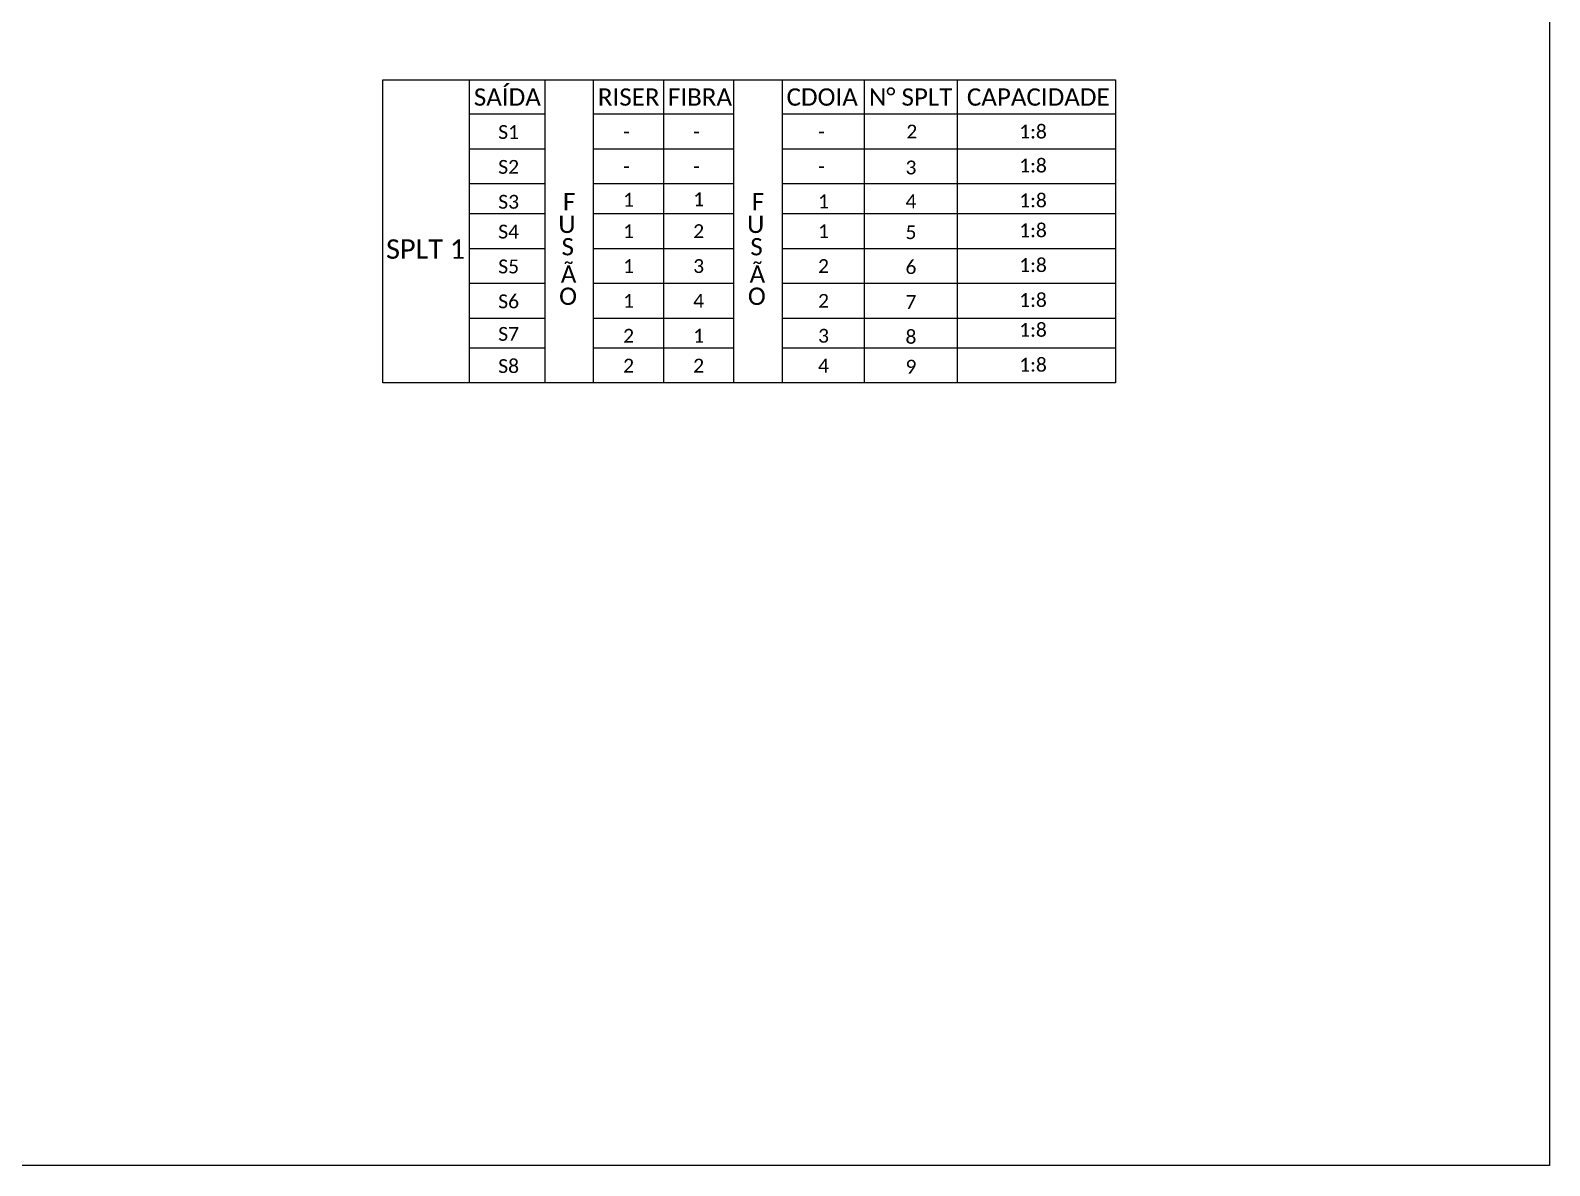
# Model space of a CAD drawing. Header units: metres. Extents: x 8172 to 8770, y -205 to 313.
# Drawn here: x 8470.7 to 8769.6, y -205.3 to 17.9 of the extents above; entities that cross this region are included whole.
import ezdxf

# ---------------------------------------------------------------- set-up
doc = ezdxf.new("R2010")
doc.units = ezdxf.units.M
doc.styles.add('WMF-Calibri0', font='calibri.ttf')

# ---------------------------------------------------------------- blocks, each defined once
blk = doc.blocks.new('TE')
at = {"style": 'WMF-Calibri0'}
for s, p in [('F', (-1.11, 5.25)), ('U', (-1.78, 2)), ('S', (-1.31, -1.23)), ('Ã', (-1.42, -5.18)), ('O', (-1.66, -8.38))]:
    blk.add_text(s, height=2.5, dxfattribs=at).set_placement(p)

msp = doc.modelspace()

# ---------------------------------------------------------------- linework, layer by layer
for p, q in [((8557.09, 8.2), (8557.09, -51.37)), ((8571.93, 8.2), (8571.93, -51.37)), ((8581.49, 8.2), (8581.49, -51.37)), ((8595.28, 8.2), (8595.28, -51.37)), ((8609.06, 8.2), (8609.06, -51.37)), ((8618.63, 8.2), (8618.63, -51.37)), ((8634.81, 8.2), (8634.81, -51.37)), ((8557.09, 1.53), (8571.93, 1.53)), ((8581.49, 1.53), (8609.06, 1.53)), ((8618.63, 1.53), (8684.24, 1.53)), ((8557.09, -5.33), (8571.93, -5.33)), ((8581.49, -5.33), (8609.06, -5.33)), ((8618.63, -5.33), (8684.24, -5.33)), ((8557.09, -12.19), (8571.93, -12.19)), ((8581.49, -12.19), (8609.06, -12.19)), ((8618.63, -12.19), (8684.24, -12.19)), ((8557.09, -18.06), (8571.93, -18.06)), ((8581.49, -18.06), (8609.06, -18.06)), ((8618.63, -18.06), (8684.24, -18.06)), ((8557.09, -24.92), (8571.93, -24.92)), ((8581.49, -24.92), (8609.06, -24.92)), ((8618.63, -24.92), (8684.24, -24.92)), ((8557.09, -31.78), (8571.93, -31.78)), ((8581.49, -31.78), (8609.06, -31.78)), ((8557.09, -38.64), (8571.93, -38.64)), ((8581.49, -38.64), (8609.06, -38.64)), ((8618.63, -38.64), (8684.24, -38.64)), ((8557.09, -44.51), (8571.93, -44.51)), ((8581.49, -44.51), (8609.06, -44.51)), ((8618.63, -44.51), (8684.24, -44.51))]:
    msp.add_line(p, q)
at = {"color": 0}
for p, q in [((8653.05, 8.2), (8653.05, -51.37)), ((8618.63, -31.78), (8684.24, -31.78))]:
    msp.add_line(p, q, dxfattribs=at)
for points in [[(8769.59, 312.64), (8769.64, -205.3), (8171.84, -205.3), (8171.84, 312.64)], [(8540.05, 8.2), (8684.24, 8.2), (8684.24, -51.37), (8540.05, -51.37)]]:
    msp.add_lwpolyline(points, close=True)

# ---------------------------------------------------------------- block references
at = {"xscale": 1.3622292288, "yscale": 1.3622292288, "zscale": 1.3622292288}
for p in [(8577.03, -24.62), (8614.17, -24.62)]:
    msp.add_blockref('TE', p, dxfattribs=at)

# ---------------------------------------------------------------- texts
at = {"style": 'WMF-Calibri0'}
for s, height, p in [('SAÍDA', 3.406, (8557.99, 3.14)), ('RISER', 3.406, (8582.39, 3.14)), ('FIBRA', 3.406, (8596.17, 3.14)), ('CDOIA', 3.406, (8619.52, 3.14)), ('N° SPLT', 3.406, (8635.71, 3.14)), ('CAPACIDADE', 3.406, (8655, 3.14)), ('S1', 2.724, (8562.78, -3.4)), ('-', 2.72, (8587.36, -3.31)), ('-', 2.72, (8601.14, -3.31)), ('-', 2.72, (8625.71, -3.31)), ('2', 2.72, (8643.07, -3.31)), ('1:8', 2.724, (8665.28, -3.31)), ('S2', 2.724, (8562.78, -10.26)), ('-', 2.72, (8587.36, -10.17)), ('-', 2.72, (8601.14, -10.17)), ('-', 2.72, (8625.71, -10.17)), ('3', 2.72, (8642.91, -10.37)), ('1:8', 2.724, (8665.28, -9.99)), ('S3', 2.724, (8562.78, -17.12)), ('1', 2.72, (8587.36, -16.7)), ('1', 2.72, (8601.14, -16.62)), ('1', 2.72, (8625.71, -17.03)), ('4', 2.72, (8642.92, -17.03)), ('1:8', 2.724, (8665.28, -16.84)), ('S4', 2.724, (8562.78, -22.99)), ('1', 2.72, (8587.36, -22.9)), ('2', 2.72, (8601.14, -22.9)), ('1', 2.72, (8625.71, -22.9)), ('5', 2.72, (8642.91, -23.1)), ('1:8', 2.724, (8665.28, -22.72)), ('SPLT 1', 3.814, (8540.72, -26.96))]:
    msp.add_text(s, height=height, dxfattribs=at).set_placement(p)
at = {"color": 0, "style": 'WMF-Calibri0'}
for s, height, p in [('1:8', 2.724, (8665.28, -29.57)), ('S5', 2.724, (8562.78, -29.84)), ('1', 2.72, (8587.36, -29.76)), ('3', 2.72, (8601.14, -29.76)), ('2', 2.72, (8625.71, -29.76)), ('6', 2.72, (8642.91, -29.96)), ('S6', 2.724, (8562.78, -36.7)), ('1', 2.72, (8587.36, -36.61)), ('4', 2.72, (8601.14, -36.61)), ('2', 2.72, (8625.71, -36.61)), ('7', 2.72, (8642.91, -36.82)), ('1:8', 2.724, (8665.28, -36.43))]:
    msp.add_text(s, height=height, dxfattribs=at).set_placement(p)
at = {"color": 1, "style": 'WMF-Calibri0'}
for s, height, p in [('S7', 2.724, (8562.78, -43.1)), ('2', 2.72, (8587.36, -43.47)), ('1', 2.72, (8601.14, -43.47)), ('3', 2.72, (8625.71, -43.47)), ('8', 2.72, (8642.91, -43.67)), ('1:8', 2.724, (8665.28, -42.3)), ('S8', 2.724, (8562.78, -49.43)), ('2', 2.72, (8587.36, -49.34)), ('2', 2.72, (8601.14, -49.34)), ('4', 2.72, (8625.71, -49.34)), ('9', 2.72, (8642.91, -49.55)), ('1:8', 2.724, (8665.28, -49.16))]:
    msp.add_text(s, height=height, dxfattribs=at).set_placement(p)

doc.saveas('drawing.dxf')
